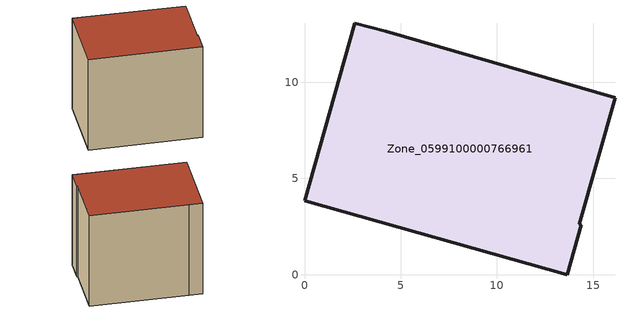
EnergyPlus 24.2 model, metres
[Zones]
Zone_0599100000766961
 floor ground (C_G): 16.14,9.2 14.28,2.63 14.39,2.59 13.67,0 0,3.83 2.61,13.06 4.21,12.65 z0
 wall outside (C_F): 16.14,9.2 4.21,12.65 2.61,13.06 0,3.83 13.67,0 14.39,2.59 14.28,2.63 16.14,9.2 z0:13
 roof outside (C_R): 14.28,2.63 16.14,9.2 4.21,12.65 2.61,13.06 0,3.83 13.67,0 14.39,2.59 z13
[BUILDING]
Pand.0599100000766961: North Axis=0; Terrain=City; Loads Convergence Tolerance Value=0.04; Temperature Convergence Tolerance Value=0.4; Solar Distribution=FullExterior; Maximum Number of Warmup Days=25; Minimum Number of Warmup Days=1
[Site:Location]
Rotterdam.The.Hague.AP_ZH_NLD Design_Conditions: Latitude=51.96; Longitude=4.45; Time Zone=1; Elevation=-4.5
[SITE:GROUNDTEMPERATURE:BUILDINGSURFACE]
18, 18, 18, 18, 18, 18, 18, 18, 18, 18, 18, 18
[MATERIAL] Thermal Absorptance=0.9; Solar Absorptance=0.7; Visible Absorptance=0.7
Name | Roughness | Thickness | Conductivity | Density | Specific Heat
G.TI.1946 | MediumSmooth | 0.15 | 1 | 540 | 1210
F.TI.1946 | Rough | 0.3 | 0.857143 | 1920 | 840
R.TI.1946 | MediumRough | 0.2 | 0.1 | 1500 | 1000
[CONSTRUCTION]
C_G: G.TI.1946
C_F: F.TI.1946
C_R: R.TI.1946
[ZONE]
Zone_0599100000766961: Type=1; Multiplier=1; Ceiling Height=Autocalculate; Volume=Autocalculate; Floor Area=autocalculate; Part of Total Floor Area=Yes
[ZONEINFILTRATION:DESIGNFLOWRATE]
Infil_Zone_0599100000766961: Zone or ZoneList or Space or SpaceList=Zone_0599100000766961; Schedule=AlwaysOn; Design Flow Rate Calculation Method=Flow/Area; Flow Rate per Floor Area=0.003; Constant Term Coefficient=1; Temperature Term Coefficient=0; Velocity Term Coefficient=0; Velocity Squared Term Coefficient=0
[HVACTEMPLATE:ZONE:IDEALLOADSAIRSYSTEM]
Zone_0599100000766961: Maximum Heating Supply Air Temperature=50; Minimum Cooling Supply Air Temperature=13; Maximum Heating Supply Air Humidity Ratio=0.0156; Minimum Cooling Supply Air Humidity Ratio=0.0077; Heating Limit=NoLimit; Cooling Limit=NoLimit; Dehumidification Control Type=ConstantSensibleHeatRatio; Cooling Sensible Heat Ratio=0.7; Dehumidification Setpoint=60; Humidification Control Type=None; Humidification Setpoint=30; Outdoor Air Method=None; Outdoor Air Flow Rate per Person=0.00944; Outdoor Air Flow Rate per Zone Floor Area=0; Outdoor Air Flow Rate per Zone=0; Demand Controlled Ventilation Type=None; Outdoor Air Economizer Type=NoEconomizer; Heat Recovery Type=None; Sensible Heat Recovery Effectiveness=0.7; Latent Heat Recovery Effectiveness=0.65
[ZONECONTROL:THERMOSTAT]
ThermostatControl_Zone_0599100000766961: Zone or ZoneList=Zone_0599100000766961; Control Type Schedule=DualSetpointControlType; Control 1=Thermostat_Zone_0599100000766961; Temperature Difference Between Cutout And Setpoint=0
[THERMOSTATSETPOINT:DUALSETPOINT]
Thermostat_Zone_0599100000766961: Heating Setpoint Temperature Schedule=HeatingSetpoint_Zone_0599100000766961; Cooling Setpoint Temperature Schedule=CoolingSetpoint_Zone_0599100000766961
[SCHEDULE:COMPACT]
HeatingSetpoint_Zone_0599100000766961: Through: 12/31, For: AllDays, Until: 24:00, 21
CoolingSetpoint_Zone_0599100000766961: Through: 12/31, For: AllDays, Until: 24:00, 24
DualSetpointControlType: Through: 12/31, For: AllDays, Until: 24:00, 4
AlwaysOn: Through: 12/31, For: AllDays, Until: 24:00, 1
